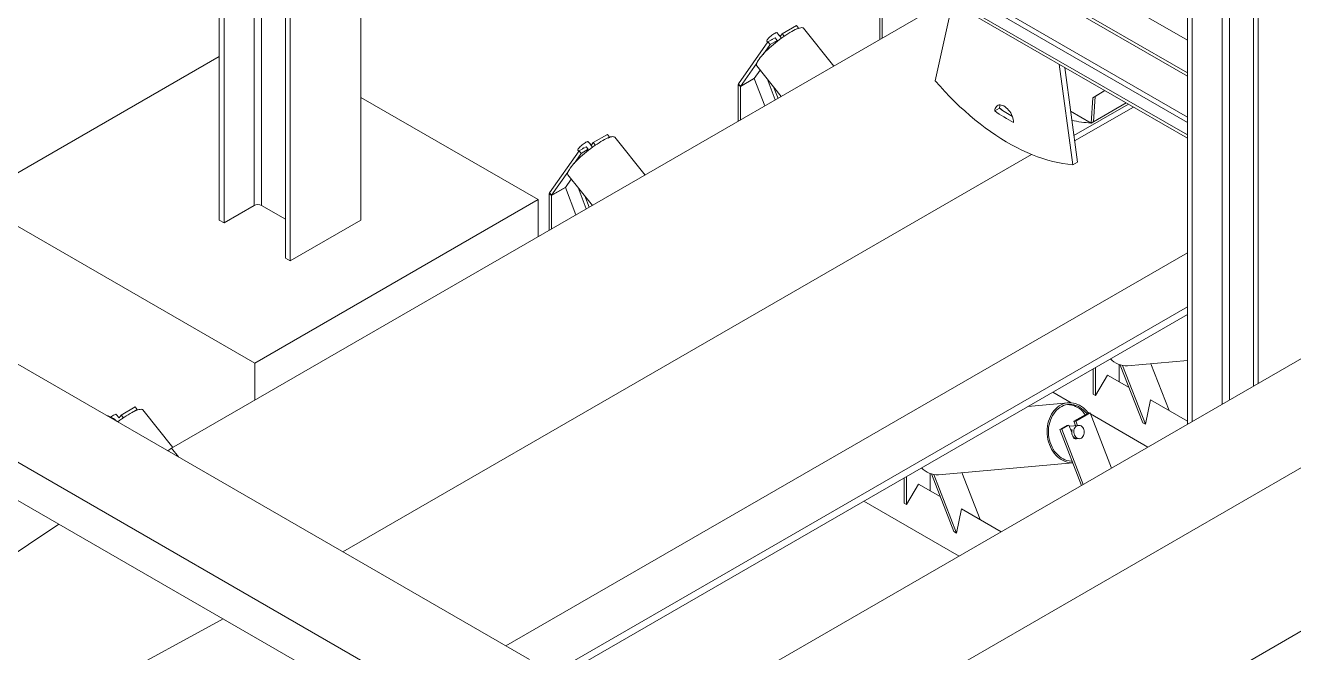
# Model space of a CAD drawing. Header units: millimetres. Extents: x 26816 to 90584, y 11074 to 56542.
# Drawn here: x 68131 to 70030, y 22853 to 23793 of the extents above; entities that cross this region are included whole.
import ezdxf

# ---------------------------------------------------------------- set-up
doc = ezdxf.new("R2010")
doc.units = ezdxf.units.MM
doc.layers.add('MAU_TÍM', color=4, linetype='Continuous', lineweight=25)
doc.layers.add('MAU_XAM', color=8, linetype='Continuous')
doc.layers.add('MAU_XANH', color=5, linetype='Continuous')

msp = doc.modelspace()

# ---------------------------------------------------------------- linework, layer by layer
at = {"layer": 'MAU_TÍM', "linetype": 'Continuous', "lineweight": 0}
for p, q in [((68350, 23159.5), (69512.7, 23830.7)), ((69410.4, 23825.8), (69410.4, 23771.7)), ((69413.9, 23823.8), (69413.9, 23773.7)), ((69259.9, 23778.1), (69256.8, 23781.9)), ((69259.6, 23778.3), (69263.2, 23773.9)), ((69261.2, 23776.3), (69264.2, 23780.6)), ((69264.2, 23780.6), (69285.5, 23792.8)), ((69267.3, 23776.8), (69264.2, 23780.6)), ((69288.5, 23789), (69285.5, 23792.8)), ((69285.9, 23787.5), (69288.5, 23789)), ((69288.5, 23789), (69288.1, 23788.4)), ((69341.8, 23732.1), (69296.4, 23788.6)), ((69243, 23768.3), (69198.8, 23705.5)), ((69246.1, 23764.5), (69235.6, 23749.6)), ((69241.3, 23769.4), (69242.6, 23767.7)), ((69243, 23768.3), (69253.6, 23774.5)), ((69246.1, 23764.5), (69243, 23768.3)), ((69246.1, 23764.5), (69256.7, 23770.6)), ((69248.3, 23771.4), (69249.7, 23772.6)), ((69249.2, 23771.9), (69249.7, 23772.6)), ((69249.9, 23772.3), (69249.7, 23772.6)), ((69256.7, 23770.6), (69253.6, 23774.5)), ((69256.7, 23770.6), (69254, 23766.8)), ((69254.2, 23767), (69254.2, 23767)), ((69226.2, 23736.2), (69201.9, 23701.6)), ((69231.4, 23725.8), (69222.5, 23713.2)), ((69226.2, 23732.3), (69263, 23686.5)), ((69201.8, 23701.3), (69198.3, 23703.3)), ((69198.3, 23703.3), (69198.3, 23649.2)), ((69201.9, 23701.6), (69198.8, 23705.5)), ((69201.8, 23701.3), (69222.6, 23713.3)), ((69201.8, 23701.3), (69201.8, 23651.2)), ((69222.9, 23713.8), (69201.9, 23701.6)), ((69238.3, 23672.3), (69222.5, 23713.2)), ((69253.9, 23681.3), (69241.6, 23713.2)), ((69258.1, 23683.7), (69251.5, 23700.8)), ((68981.4, 23617.3), (69002.6, 23629.5)), ((69005.7, 23625.7), (69002.6, 23629.5)), ((69003.1, 23624.2), (69005.7, 23625.7)), ((69005.7, 23625.7), (69005.2, 23625.1)), ((69059, 23568.8), (69013.5, 23625.4)), ((68958.4, 23606.1), (68959.8, 23604.4)), ((68960.2, 23605.1), (68970.8, 23611.2)), ((68963.3, 23601.2), (68973.9, 23607.4)), ((68965.5, 23608.1), (68966.8, 23609.3)), ((68966.3, 23608.6), (68966.8, 23609.3)), ((68967.1, 23609), (68966.8, 23609.3)), ((68973.9, 23607.4), (68970.8, 23611.2)), ((68973.9, 23607.4), (68971.1, 23603.5)), ((68977.1, 23614.9), (68974, 23618.7)), ((68976.7, 23615), (68980.3, 23610.6)), ((68978.4, 23613), (68981.4, 23617.3)), ((68984.5, 23613.5), (68981.4, 23617.3)), ((68606.4, 23004.3), (69637.6, 23599.7)), ((68960.2, 23605.1), (68916, 23542.2)), ((68963.3, 23601.2), (68952.8, 23586.3)), ((68963.3, 23601.2), (68960.2, 23605.1)), ((68971.4, 23603.7), (68971.3, 23603.8)), ((68943.4, 23572.9), (68919.1, 23538.4)), ((68943.4, 23569), (68980.1, 23523.3)), ((68919, 23538), (68939.7, 23550)), ((68940.1, 23550.5), (68919.1, 23538.4)), ((68948.5, 23562.5), (68939.7, 23550)), ((68955.5, 23509), (68939.7, 23550)), ((68971, 23518), (68958.7, 23549.9)), ((68919, 23538), (68915.4, 23540)), ((68915.4, 23540), (68915.4, 23485.9)), ((68919.1, 23538.4), (68916, 23542.2)), ((68919, 23538), (68919, 23488)), ((68975.3, 23520.5), (68968.7, 23537.5)), ((68850.7, 22863.3), (69871, 23452.3)), ((68927.3, 22826.3), (69871, 23371.1)), ((68930.6, 22817), (69871, 23359.9)), ((68062.2, 23318.5), (68886, 22842.9)), ((69768.8, 23258.9), (69768.8, 23284.7)), ((69770.6, 23284.1), (69804.1, 23197.7)), ((69774, 23283.3), (69808.2, 23195.3)), ((69781.3, 23283), (69871, 23291)), ((69816.2, 23286.1), (69843.5, 23215.7)), ((69729.9, 23240.5), (69729.9, 23278.5)), ((69733.5, 23238.5), (69733.5, 23280.5)), ((69751.2, 23269.1), (69733.5, 23238.5)), ((69751.2, 23269.1), (69783.7, 23250.3)), ((67935, 23245), (68758.7, 22769.4)), ((69692.5, 23227.4), (69632.2, 23222)), ((69669.4, 23243.5), (69697.2, 23227.5)), ((69669.4, 23243.5), (69697.2, 23227.5)), ((69729.9, 23240.5), (69733.5, 23238.5)), ((69808.2, 23195.3), (69815.7, 23231.8)), ((69815.7, 23231.8), (69871, 23199.9)), ((67885.4, 23216.4), (68758.7, 22712.3)), ((68271.4, 23204.9), (68267.2, 23210.1)), ((68271.3, 23204.9), (68274.3, 23209.1)), ((68274.3, 23209.1), (68295.5, 23221.3)), ((68277.4, 23205.3), (68274.3, 23209.1)), ((68277.4, 23205.3), (68284.9, 23209.6)), ((68290.1, 23212.7), (68298.6, 23217.5)), ((68298.6, 23217.5), (68295.5, 23221.3)), ((68298.6, 23217.5), (68297.6, 23216.2)), ((68351.9, 23160.6), (68306.7, 23216.8)), ((69701.1, 23199.8), (69722.3, 23212)), ((69704.2, 23200), (69725.4, 23212.3)), ((69721.2, 23213.6), (69723.8, 23212.1)), ((69721.2, 23213.6), (69723.8, 23212.1)), ((69722.3, 23212), (69725.4, 23212.3)), ((69725.4, 23212.3), (69757.4, 23129.7)), ((69726, 23210.9), (69812, 23161.2)), ((69726, 23210.9), (69812, 23161.2)), ((68276.6, 23204.2), (68277.4, 23205.3)), ((69679.9, 23187.5), (69690.5, 23193.6)), ((69679.9, 23187.5), (69683, 23187.8)), ((69683, 23187.8), (69693.6, 23193.9)), ((69683, 23187.8), (69715, 23105.2)), ((69690.5, 23193.6), (69693.6, 23193.9)), ((69693.6, 23193.9), (69697.9, 23182.9)), ((69707.9, 23193.7), (69694.2, 23192.4)), ((69701.1, 23199.8), (69704.2, 23200)), ((69703.6, 23193.3), (69701.1, 23199.8)), ((69706.7, 23193.6), (69704.2, 23200)), ((69808.2, 23195.3), (69804.1, 23197.7)), ((69679.9, 23187.5), (69712.4, 23103.7)), ((69696.3, 23186.9), (69698.3, 23187.1)), ((69700.4, 23176.4), (69701.2, 23174.2)), ((69703.3, 23174.1), (69701.8, 23173.9)), ((69705.1, 23173.3), (69709.7, 23173.8)), ((68344.3, 23155.6), (68350, 23159.5)), ((68350, 23159.5), (68349.9, 23159.4)), ((68360.2, 23146.5), (68350, 23159.5)), ((68350, 23159.5), (68360.3, 23146.4)), ((69498.5, 23119.7), (69699.3, 23137.7)), ((69447.1, 23077.2), (69447.1, 23115.2)), ((69450.6, 23075.2), (69450.6, 23117.2)), ((69486, 23095.6), (69486, 23121.4)), ((69487.7, 23120.8), (69521.3, 23034.4)), ((69491.2, 23120), (69525.3, 23032.1)), ((69533.4, 23122.9), (69560.7, 23052.5)), ((69468.3, 23105.8), (69450.6, 23075.2)), ((69468.3, 23105.8), (69500.8, 23087)), ((69386.6, 23080.2), (69529.1, 22997.9)), ((69386.6, 23080.2), (69529.1, 22997.9)), ((69447.1, 23077.2), (69450.6, 23075.2)), ((69525.3, 23032.1), (69532.8, 23068.6)), ((69532.8, 23068.6), (69592.2, 23034.3)), ((67743.2, 22751.3), (68181, 23045.8)), ((69525.3, 23032.1), (69521.3, 23034.4)), ((67939.2, 22638.1), (68427.1, 22903.7))]:
    msp.add_line(p, q, dxfattribs=at)
at = {"layer": 'MAU_TÍM', "linetype": 'Continuous', "lineweight": 0, "flags": 128}
for points in [[(69296.4, 23788.6), (69296.3, 23788.7), (69295.6, 23789.2), (69294.7, 23789.5), (69293.4, 23789.6), (69292, 23789.4), (69290.2, 23789), (69288.3, 23788.4), (69286.1, 23787.6), (69283.8, 23786.6), (69281.3, 23785.3), (69278.6, 23783.9), (69275.8, 23782.3), (69272.9, 23780.5), (69269.8, 23778.5), (69266.8, 23776.4), (69263.6, 23774.2), (69260.5, 23771.9), (69257.3, 23769.4), (69254.2, 23767), (69251.2, 23764.4), (69248.2, 23761.9), (69245.3, 23759.3), (69242.6, 23756.7), (69240, 23754.2), (69237.5, 23751.7), (69235.3, 23749.3), (69233.3, 23746.9), (69231.4, 23744.7), (69229.8, 23742.6), (69228.5, 23740.6), (69227.4, 23738.8), (69226.6, 23737.2), (69226, 23735.7), (69225.8, 23734.4), (69225.8, 23733.4), (69226, 23732.5), (69226.2, 23732.3)], [(69256.8, 23781.9), (69256.7, 23782.1), (69256.2, 23782.2), (69255.4, 23782), (69254.4, 23781.7), (69253.2, 23781.1), (69251.9, 23780.3), (69250.4, 23779.4), (69249, 23778.3), (69247.5, 23777.1), (69246, 23775.9), (69244.7, 23774.7), (69243.5, 23773.5), (69242.6, 23772.4), (69241.8, 23771.4), (69241.3, 23770.5), (69241.1, 23769.9), (69241.2, 23769.4), (69241.3, 23769.4)], [(69259.6, 23778.3), (69259.9, 23778.1), (69260, 23777.8)], [(69013.5, 23625.4), (69013.5, 23625.4), (69012.8, 23626), (69011.8, 23626.2), (69010.6, 23626.3), (69009.1, 23626.2), (69007.4, 23625.8), (69005.5, 23625.2), (69003.3, 23624.3), (69001, 23623.3), (68998.4, 23622), (68995.8, 23620.6), (68992.9, 23619), (68990, 23617.2), (68987, 23615.2), (68983.9, 23613.1), (68980.8, 23610.9), (68977.6, 23608.6), (68974.5, 23606.2), (68971.4, 23603.7), (68968.3, 23601.1), (68965.4, 23598.6), (68962.5, 23596), (68959.7, 23593.4), (68957.1, 23590.9), (68954.7, 23588.4), (68952.5, 23586), (68950.4, 23583.6), (68948.6, 23581.4), (68947, 23579.3), (68945.6, 23577.3), (68944.6, 23575.5), (68943.7, 23573.9), (68943.2, 23572.4), (68942.9, 23571.2), (68942.9, 23570.1), (68943.2, 23569.2), (68943.4, 23569)], [(68974, 23618.7), (68973.9, 23618.8), (68973.4, 23618.9), (68972.6, 23618.7), (68971.6, 23618.4), (68970.4, 23617.8), (68969.1, 23617), (68967.6, 23616.1), (68966.1, 23615), (68964.6, 23613.8), (68963.2, 23612.6), (68961.9, 23611.4), (68960.7, 23610.2), (68959.7, 23609.1), (68959, 23608.1), (68958.5, 23607.2), (68958.3, 23606.6), (68958.4, 23606.2), (68958.4, 23606.1)], [(68976.7, 23615), (68977.1, 23614.8), (68977.2, 23614.5)], [(69722.4, 23212), (69720.3, 23214.8), (69717.9, 23217.4), (69715.3, 23219.8), (69712.5, 23221.9), (69709.6, 23223.7), (69706.7, 23225.1), (69703.6, 23226.2), (69700.5, 23227), (69697.4, 23227.5), (69694.2, 23227.5), (69691.1, 23227.3), (69688, 23226.7), (69685, 23225.7), (69682.1, 23224.4), (69679.2, 23222.8), (69676.6, 23220.8), (69674, 23218.6), (69671.7, 23216.1), (69669.5, 23213.3), (69667.6, 23210.3), (69665.9, 23207), (69664.4, 23203.6), (69663.2, 23200), (69662.2, 23196.3), (69661.5, 23192.4), (69661.1, 23188.5), (69661, 23184.6), (69661.1, 23180.6), (69661.5, 23176.6), (69662.2, 23172.7), (69663.2, 23168.9), (69664.4, 23165.2), (69665.8, 23161.6), (69667.6, 23158.1), (69669.5, 23154.9), (69671.6, 23151.9), (69674, 23149.1), (69676.5, 23146.6), (69679.2, 23144.4), (69682, 23142.4), (69684.9, 23140.8), (69687.9, 23139.5), (69691, 23138.6), (69694.2, 23138), (69697.3, 23137.7), (69699.2, 23137.7)], [(68267.2, 23210.1), (68267, 23210.2), (68266.4, 23210.3), (68265.6, 23210.1), (68264.6, 23209.7)], [(68306.7, 23216.8), (68306.2, 23217.2), (68305.3, 23217.6), (68304.2, 23217.7), (68302.8, 23217.6), (68301.1, 23217.3), (68299.2, 23216.8), (68297.1, 23216), (68294.8, 23215)], [(69720.6, 23211), (69719.8, 23211.9), (69717.5, 23214.6), (69715.1, 23217), (69712.4, 23219.1), (69709.7, 23220.9), (69706.8, 23222.4), (69703.9, 23223.6), (69700.8, 23224.4), (69697.8, 23224.9), (69694.7, 23225.1), (69691.7, 23224.8), (69688.7, 23224.3), (69685.7, 23223.4), (69682.9, 23222.1), (69680.2, 23220.5), (69677.6, 23218.6), (69675.1, 23216.4), (69672.9, 23214), (69670.8, 23211.2), (69668.9, 23208.3), (69667.3, 23205.1), (69665.9, 23201.7), (69664.8, 23198.2), (69663.9, 23194.5), (69663.3, 23190.8), (69663, 23187), (69663, 23183.1), (69663.2, 23179.2), (69663.7, 23175.4), (69664.5, 23171.6), (69665.5, 23168), (69666.8, 23164.4), (69668.4, 23161), (69670.2, 23157.8), (69672.2, 23154.7), (69674.4, 23151.9), (69676.8, 23149.4), (69679.3, 23147.1), (69682, 23145.2), (69684.8, 23143.5), (69687.7, 23142.2), (69690.7, 23141.2), (69693.8, 23140.5), (69696.8, 23140.2), (69698.3, 23140.2)], [(69718.2, 23209.6), (69716.7, 23211.6), (69714.4, 23214.3), (69712, 23216.7), (69709.3, 23218.8), (69706.6, 23220.6), (69703.7, 23222.1), (69700.8, 23223.2), (69697.8, 23224.1), (69694.7, 23224.6), (69691.9, 23224.7)], [(69712.3, 23174.6), (69713.6, 23175.5), (69714.7, 23176.8), (69715.6, 23178.3), (69716.2, 23179.9), (69716.6, 23181.8), (69716.7, 23183.6), (69716.5, 23185.5), (69716, 23187.4), (69715.3, 23189.1), (69714.3, 23190.6), (69713.1, 23191.8), (69711.8, 23192.8), (69710.4, 23193.4), (69708.9, 23193.7), (69707.4, 23193.6), (69705.9, 23193.2), (69704.6, 23192.4), (69703.4, 23191.3), (69702.4, 23189.9), (69701.6, 23188.4), (69701.1, 23186.6), (69700.9, 23184.7), (69701, 23182.8), (69701.3, 23181), (69701.9, 23179.2), (69702.8, 23177.6), (69703.8, 23176.2), (69705.1, 23175.1), (69706.5, 23174.3), (69707.9, 23173.8), (69709.4, 23173.7), (69710.9, 23174), (69712.3, 23174.6)], [(69703.3, 23174.1), (69701.9, 23174.9), (69700.6, 23176.2), (69699.5, 23177.6), (69698.7, 23179.4), (69698.1, 23181.2), (69697.8, 23183.2), (69697.9, 23185.2), (69698.3, 23187.1)]]:
    msp.add_lwpolyline(points, dxfattribs=at)
at = {"layer": 'MAU_TÍM', "linetype": 'Continuous', "lineweight": 0}
for centre, radius, start, end in [((69202, 23703.5), 3.68, 147.6508, 182.3515), ((69202.4, 23701.3), 0.614, 147.6508, 182.3515), ((68919.1, 23540.2), 3.68, 147.6508, 182.3515), ((68919.6, 23538), 0.614, 147.6508, 182.3515), ((69779.3, 23315), 32, 222.4999, 273.6207), ((68242.4, 23172.6), 37.4, 46.1499, 73.8555), ((68279.4, 23180), 33.2, 116.5433, 128.1375), ((68358.3, 23086.6), 143.3, 116.3009, 128.3773), ((69704.5, 23179.9), 6.59, 239.8211, 274.7066), ((69496.4, 23151.7), 32, 222.4966, 273.6205)]:
    msp.add_arc(centre, radius, start, end, dxfattribs=at)
at = {"layer": 'MAU_XAM', "linetype": 'Continuous', "lineweight": 0}
for p, q in [((78692.2, 28287.6), (69146.2, 22776.9)), ((78833.6, 28206), (69287.6, 22695.2)), ((78833.6, 27961), (69287.6, 22450.3)), ((68421.4, 23746.2), (68086.9, 23553.1)), ((68898.7, 23531.9), (68633.6, 23685)), ((68474.5, 23287), (68898.7, 23531.9)), ((68898.7, 23531.9), (68898.7, 23476.3)), ((68115.9, 23494), (68474.5, 23287)), ((68474.5, 23287), (68474.5, 23231.4))]:
    msp.add_line(p, q, dxfattribs=at)
at = {"layer": 'MAU_XANH', "linetype": 'Continuous', "lineweight": 0}
for p, q in [((68421.4, 23501.3), (68421.4, 25461)), ((68428.5, 23497.2), (68428.5, 25456.9)), ((68473.4, 23523.1), (68473.4, 25431)), ((68484.7, 23523.1), (68484.7, 25424.4)), ((68520.4, 23444.1), (68520.4, 25403.8)), ((68527.5, 23440), (68527.5, 25399.7)), ((69871, 23195.3), (69871, 24624.1)), ((69878.1, 23199.4), (69878.1, 24620.1)), ((69923, 23225.3), (69923, 24594.1)), ((69934.3, 23231.8), (69934.3, 24587.6)), ((69970, 23252.4), (69970, 24567)), ((69977.1, 23256.5), (69977.1, 24562.9)), ((69871, 23770.8), (68601.8, 24503.6)), ((69871, 23721.9), (68559.3, 24479.1)), ((69871, 23717), (68559.3, 24474.2)), ((69871, 23628.8), (68559.3, 24386)), ((69871, 23647.6), (68575.6, 24395.4)), ((69871, 23655.7), (68579.1, 24401.5)), ((69871, 23623.9), (68559.3, 24381.1)), ((68633.6, 23501.3), (68633.6, 24338.2)), ((69519.5, 23826.8), (69493.5, 23709.7)), ((69699.4, 23584.2), (69679.1, 23734.7)), ((69706.4, 23588.3), (69687.4, 23729.9)), ((69726.8, 23646.6), (69729.5, 23684.6)), ((69729.5, 23684.6), (69747.5, 23695.2)), ((69729.5, 23684.6), (69733, 23686.6)), ((69730.3, 23648.7), (69733, 23686.6)), ((69733, 23686.6), (69747.5, 23695.2)), ((69589.6, 23668.9), (69582.5, 23664.8)), ((69726.8, 23646.6), (69696.2, 23664.3)), ((69701.1, 23627.9), (69782.6, 23674.9)), ((69702.2, 23619.9), (69790.1, 23670.6)), ((69779.2, 23676.9), (69730.3, 23648.7)), ((69731, 23649.1), (69726.8, 23646.6)), ((69726.8, 23646.6), (69730.3, 23648.7)), ((69699.4, 23584.2), (69706.4, 23588.3)), ((68473.4, 23523.1), (68428.5, 23497.2)), ((68520.4, 23502.5), (68484.7, 23523.1)), ((68428.5, 23497.2), (68421.4, 23501.3)), ((68633.6, 23501.3), (68527.5, 23440)), ((68527.5, 23440), (68520.4, 23444.1))]:
    msp.add_line(p, q, dxfattribs=at)
at = {"layer": 'MAU_XANH', "linetype": 'Continuous', "lineweight": 0, "flags": 128}
for points in [[(69493.5, 23709.7), (69500.6, 23701.7), (69507.8, 23693.8), (69515.1, 23686.2), (69522.5, 23678.8), (69530, 23671.7), (69537.6, 23664.8), (69545.2, 23658.1), (69552.9, 23651.6), (69560.6, 23645.5), (69568.4, 23639.6), (69576.2, 23633.9), (69584, 23628.5), (69591.9, 23623.5), (69599.7, 23618.7), (69607.6, 23614.2), (69615.5, 23609.9), (69623.3, 23606), (69631.2, 23602.4), (69639, 23599.1), (69646.7, 23596.1), (69654.4, 23593.5), (69662.1, 23591.1), (69669.7, 23589.1), (69677.2, 23587.4), (69684.7, 23586), (69692.1, 23584.9), (69699.4, 23584.2)], [(69610.8, 23647.5), (69610.7, 23649.8), (69610.3, 23652.2), (69609.7, 23654.6), (69608.8, 23657), (69607.7, 23659.4), (69606.4, 23661.8), (69605, 23664), (69603.4, 23666.1), (69601.7, 23668), (69599.9, 23669.7), (69598, 23671.1), (69596.1, 23672.3), (69594.2, 23673.1), (69592.4, 23673.7), (69590.6, 23673.9), (69589, 23673.8), (69587.5, 23673.3), (69586.1, 23672.6), (69585, 23671.5), (69584, 23670.2), (69583.3, 23668.6), (69582.8, 23666.8), (69582.5, 23664.8)]]:
    msp.add_lwpolyline(points, dxfattribs=at)
at = {"layer": 'MAU_XANH', "linetype": 'Continuous', "lineweight": 0}
for centre, radius, start, end in [((69750.8, 23909), 296.6, 235.4285, 241.8252), ((69602.1, 23668.4), 12.5, 154.3655, 178.1378), ((69762.6, 23920.3), 305.2, 235.479, 239.7788), ((69762.5, 23920.2), 305.1, 235.4784, 239.7794), ((69735.1, 23804.2), 157.7, 256.4, 266.9733), ((68479.1, 23512.2), 12.3, 62.6097, 117.3903)]:
    msp.add_arc(centre, radius, start, end, dxfattribs=at)

doc.saveas('drawing.dxf')
